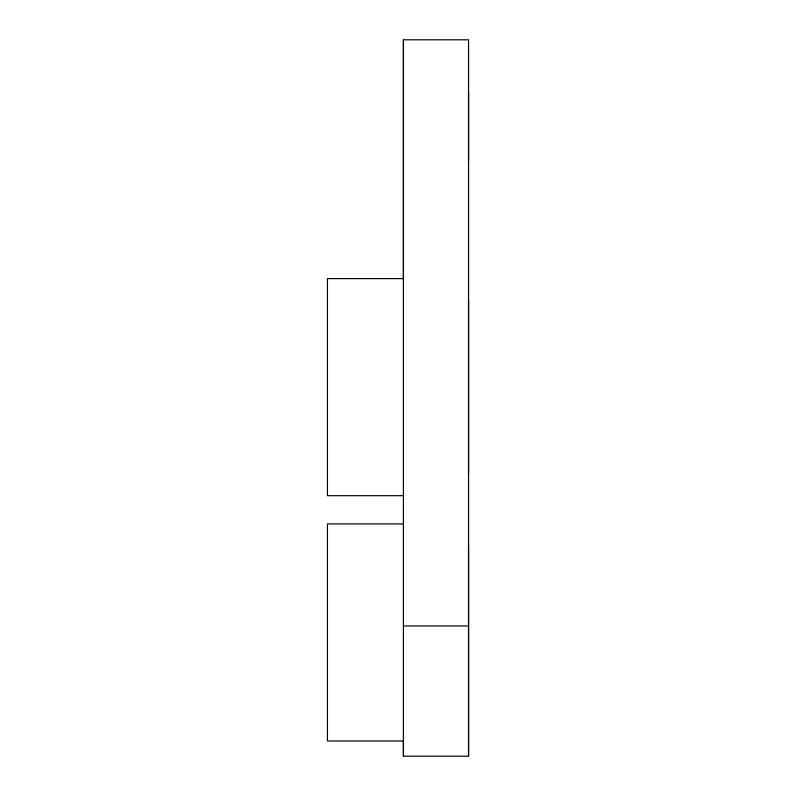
<?xml version="1.0" encoding="UTF-8"?>
<svg xmlns="http://www.w3.org/2000/svg" width="796" height="796" viewBox="0 0 796 796"><rect width="100%" height="100%" fill="white"/><g stroke="black" fill="none" stroke-linecap="round" stroke-linejoin="round"><path stroke-width="1.19" d="M468.555 545.618L468.555 756.2L403.423 756.2L403.423 740.23M403.423 279.476L403.423 39.8L468.555 39.8L468.555 756.2M403.423 278.6L327.445 278.6L327.445 495.689L403.423 495.689M403.423 523.917L327.445 523.917L327.445 741.006L403.423 741.006M403.423 625.945L468.555 625.945M468.555 91.898L468.555 161.369M468.555 300.311L468.555 473.978M403.423 39.8L403.423 756.2"/></g></svg>
